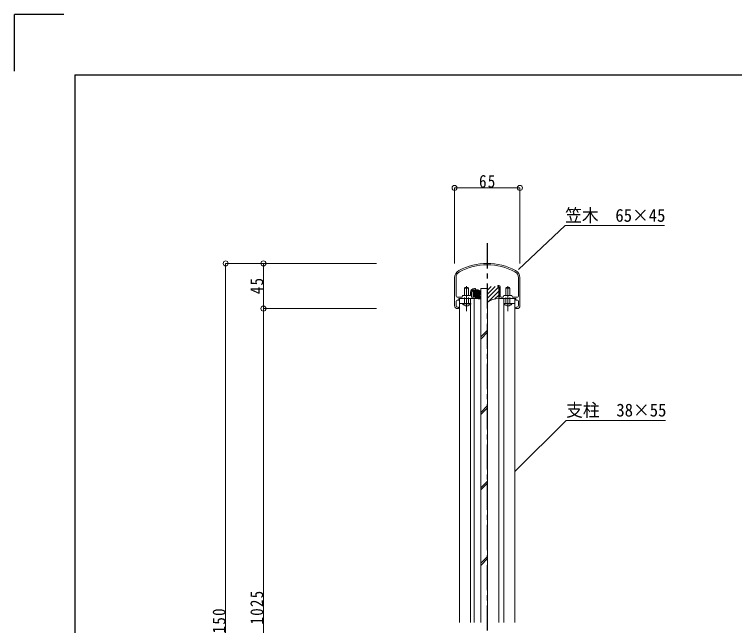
# Model space of a CAD drawing. Units: millimetres, scale not verified. Extents: x -1050 to 1050, y -742 to 742.
# Drawn here: x -1050 to -334, y 135 to 742 of the extents above; entities that cross this region are included whole.
import ezdxf
from ezdxf.enums import TextEntityAlignment as Align

# ---------------------------------------------------------------- set-up
doc = ezdxf.new("R2010")
doc.units = ezdxf.units.MM
doc.header["$LTSCALE"] = 5
doc.linetypes.add('CHAIN1', pattern=[8, 5, -1, 1, -1])
doc.linetypes.add('DASHED1', pattern=[1.8, 1.2, -0.6])
for name, color, linetype in [('0-0_通り芯', 7, 'CHAIN1'), ('0-1_躯体', 134, 'Continuous'), ('1-4_印刷位置ライン', 7, 'Continuous'), ('1-5_図枠1_1', 7, 'Continuous')]:
    doc.layers.add(name, color=color, linetype=linetype)
for name, color, linetype, lineweight in [('0-3_寸法', 54, 'Continuous', 20), ('0-4_手摺部材', 92, 'Continuous', 20), ('0-7_ガラス', 6, 'Continuous', 20), ('0-8_その他', 11, 'Continuous', 20), ('0-9_文字', 3, 'Continuous', 20), ('0-A_支柱', 6, 'Continuous', 20)]:
    doc.layers.add(name, color=color, linetype=linetype, lineweight=lineweight)
doc.styles.add('ＭＳ ゴシック', font='')
doc.styles.get('ＭＳ ゴシック').set_extended_font_data('MS Gothic')

# ---------------------------------------------------------------- blocks, each defined once
blk = doc.blocks.new('dimension_origin')
at = {"color": 0, "linetype": 'Continuous', "lineweight": -2}
blk.add_circle((0, 0), 1.25, dxfattribs=at)

msp = doc.modelspace()

# ---------------------------------------------------------------- linework, layer by layer
at = {"layer": '0-0_通り芯'}
msp.add_line((-580, 515), (-580, -449.293), dxfattribs=at)
at = {"layer": '0-1_躯体'}
msp.add_line((-568.5, 472), (-568.5, 460), dxfattribs=at)
at = {"layer": '0-3_寸法'}
for p, q in [((-612.5, 495), (-612.5, 570)), ((-547.5, 570), (-612.5, 570)), ((-547.5, 495), (-547.5, 570)), ((-840, -224.293), (-840, 495)), ((-690, 495), (-840, 495)), ((-802.5, 450), (-802.5, 495)), ((-802.5, 450), (-802.5, -144.293)), ((-690, 450), (-802.5, 450))]:
    msp.add_line(p, q, dxfattribs=at)
at = {"layer": '0-4_手摺部材'}
for p, q in [((-612.5, 480.867), (-612.5, 453)), ((-611, 480.867), (-611, 462.5)), ((-549, 480.867), (-549, 462.5)), ((-547.5, 480.867), (-547.5, 452.999)), ((-569.5, 473), (-568.3, 473)), ((-569.5, 472), (-569.5, 473)), ((-602.5, 470.5), (-602, 471)), ((-602.5, 463), (-602.5, 470.5)), ((-602.5, 470.5), (-598.5, 470.5)), ((-602, 471), (-599, 471)), ((-598.5, 470.5), (-599, 471)), ((-598.5, 470.5), (-598.5, 463)), ((-596.7, 466), (-596.7, 463)), ((-595.5, 461.5), (-595.5, 466)), ((-591.5, 470), (-592.7, 470)), ((-592.7, 468.8), (-592.7, 467.2)), ((-591.5, 470), (-591.5, 468)), ((-568.5, 472), (-569.5, 472)), ((-568.5, 460), (-568.5, 472)), ((-567.3, 472), (-567.3, 462.5)), ((-561.5, 470.5), (-561, 471)), ((-557.5, 470.5), (-561.5, 470.5)), ((-561.5, 470.5), (-561.5, 463)), ((-558, 471), (-561, 471)), ((-557.5, 470.5), (-558, 471)), ((-557.5, 463), (-557.5, 470.5)), ((-605, 461.5), (-610, 461.5)), ((-608.3, 458.5), (-610, 458.5)), ((-608.3, 460), (-608.3, 458.5)), ((-605, 461.5), (-604.5, 463)), ((-604.5, 463), (-596.7, 463)), ((-591.5, 460), (-600.2, 460)), ((-596.5, 137.854), (-596.5, 460)), ((-592.7, 461.5), (-595.5, 461.5)), ((-593, 460), (-593, 137.854)), ((-592.7, 461.5), (-592.7, 462.8)), ((-591.5, 462), (-591.5, 460)), ((-568.5, 460), (-559.8, 460)), ((-568.5, 460), (-568.5, 137.854)), ((-566.3, 461.5), (-564, 461.5)), ((-564, 461.5), (-563.5, 463)), ((-555.5, 463), (-563.5, 463)), ((-563.5, 137.854), (-563.5, 460)), ((-559.8, 460), (-559.5, 460.3)), ((-559.5, 460.3), (-559.2, 460)), ((-559.2, 460), (-551.7, 460)), ((-555, 461.5), (-555.5, 463)), ((-555, 461.5), (-550, 461.5)), ((-551.7, 460), (-551.7, 458.5)), ((-551.7, 458.5), (-550, 458.5)), ((-611, 457.5), (-611, 453)), ((-609.5, 451.5), (-609.05, 451.5)), ((-607.5, 455), (-596.5, 455)), ((-604.55, 455), (-596.45, 455)), ((-604.55, 454.7), (-604.55, 455)), ((-604.55, 454.7), (-596.45, 454.7)), ((-596.45, 454.7), (-596.45, 455)), ((-563.55, 455), (-555.45, 455)), ((-563.55, 454.7), (-563.55, 455)), ((-563.55, 454.7), (-555.45, 454.7)), ((-563.5, 455), (-552.5, 455)), ((-555.45, 454.7), (-555.45, 455)), ((-550.5, 451.5), (-550.95, 451.5)), ((-549, 457.5), (-549, 453)), ((-609.05, 450), (-609.5, 450)), ((-550.95, 450), (-550.5, 450))]:
    msp.add_line(p, q, dxfattribs=at)
at = {"layer": '0-4_手摺部材', "linetype": 'CHAIN1'}
for p, q in [((-600.5, 447.4), (-600.5, 476)), ((-559.5, 447.4), (-559.5, 476))]:
    msp.add_line(p, q, dxfattribs=at)
at = {"layer": '0-4_手摺部材', "linetype": 'DASHED1'}
for p, q in [((-602.5, 455), (-602.5, 463)), ((-598.5, 455), (-598.5, 463)), ((-561.5, 455), (-561.5, 463)), ((-557.5, 455), (-557.5, 463))]:
    msp.add_line(p, q, dxfattribs=at)
at = {"layer": '0-4_手摺部材'}
msp.add_lwpolyline([(-600.2, 460), (-600.5, 460.3), (-600.8, 460), (-608.3, 460)], dxfattribs=at)
for centre, radius, start, end in [((-580, 435), 60, 61.89078, 118.10922), ((-604.5, 480.867), 8, 118.10922, 180), ((-580, 435), 58.5, 61.89078, 118.10922), ((-555.5, 480.867), 8, 0, 61.89078), ((-604.5, 480.867), 6.5, 118.10922, 180), ((-555.5, 480.867), 6.5, 0, 61.89078), ((-568.3, 472), 1, 0, 90), ((-592.7, 466), 4, 90, 180), ((-592.7, 466), 2.8, 90, 180), ((-592.5, 467.2), 0.2, 180, 270), ((-592.5, 468), 1, 270, 360), ((-610, 462.5), 1, 180, 270), ((-610, 457.5), 1, 90, 180), ((-592.5, 462.8), 0.2, 90, 180), ((-592.5, 462), 1, 0, 90), ((-566.3, 462.5), 1, 180, 270), ((-550, 462.5), 1, 270, 360), ((-550, 457.5), 1, 0, 90), ((-609.5, 453), 3, 180, 270), ((-609.5, 453), 1.5, 180, 270), ((-609.05, 450.75), 0.75, 270, 90), ((-600.5, 458.066), 5.266, 219.73409, 320.26591), ((-559.5, 458.066), 5.266, 219.73409, 320.26591), ((-550.95, 450.75), 0.75, 90, 270), ((-550.5, 453), 1.5, 270, 360), ((-550.5, 453), 3, 270, 359.97412)]:
    msp.add_arc(centre, radius, start, end, dxfattribs=at)
at = {"layer": '0-7_ガラス'}
for p, q in [((-586.5, 470), (-579.7, 470)), ((-586.5, 137.854), (-586.5, 470)), ((-579.7, 137.854), (-579.7, 470)), ((-586.5, 421.823), (-579.7, 428.623)), ((-586.5, 419.701), (-579.7, 426.501)), ((-586.5, 346.823), (-579.7, 353.623)), ((-586.5, 344.701), (-579.7, 351.501)), ((-586.5, 271.823), (-579.7, 278.623)), ((-586.5, 269.701), (-579.7, 276.501)), ((-586.5, 196.823), (-579.7, 203.623)), ((-586.5, 194.701), (-579.7, 201.501))]:
    msp.add_line(p, q, dxfattribs=at)
at = {"layer": '0-8_その他'}
for p, q in [((-593.9, 463.789), (-588.962, 468.727)), ((-593.9, 462.375), (-588.078, 468.197)), ((-592.7, 467.75), (-593.9, 467.75)), ((-593.9, 462.25), (-593.9, 467.75)), ((-593.9, 466.617), (-592.767, 467.75)), ((-593.9, 465.203), (-592.303, 466.8)), ((-592.7, 466.8), (-592.7, 467.75)), ((-592.7, 466.8), (-591.4, 466.8)), ((-591.661, 463.2), (-587.194, 467.666)), ((-591.4, 467.703), (-590.353, 468.75)), ((-591.4, 466.8), (-591.4, 468.6)), ((-591.4, 462.046), (-586.5, 466.946)), ((-589, 468.75), (-591.25, 468.75)), ((-589, 468.75), (-586.5, 467.25)), ((-588.1, 464.25), (-586.5, 466.25)), ((-586.5, 467.25), (-586.5, 466.25)), ((-579.7, 464.363), (-572.063, 472)), ((-579.7, 468.405), (-576.105, 472)), ((-579.7, 460.322), (-568.5, 471.522)), ((-578.894, 457.087), (-568.5, 467.481)), ((-592.7, 462.25), (-593.9, 462.25)), ((-592.7, 463.2), (-591.4, 463.2)), ((-592.7, 462.25), (-592.7, 463.2)), ((-591.4, 460.632), (-587.782, 464.25)), ((-591.4, 460.181), (-591.4, 463.2)), ((-586.61, 459.419), (-591.22, 459.982)), ((-590.699, 459.918), (-587.614, 463.003)), ((-589.439, 459.765), (-587.271, 461.933)), ((-588.179, 459.611), (-586.928, 460.862)), ((-586.6, 464.25), (-588.1, 464.25)), ((-586.6, 463.85), (-587.886, 463.85)), ((-587.886, 463.85), (-586.512, 459.566)), ((-586.918, 459.457), (-586.584, 459.791)), ((-586.768, 463.85), (-586.5, 464.118)), ((-586.5, 463.95), (-586.5, 464.15)), ((-572.305, 459.635), (-568.5, 463.44))]:
    msp.add_line(p, q, dxfattribs=at)
for centre, radius, start, end in [((-591.25, 468.6), 0.15, 90, 180), ((-591.2, 460.181), 0.2, 180, 264.28941), ((-586.6, 459.519), 0.1, 264.28941, 28.15108), ((-586.6, 464.15), 0.1, 0, 90), ((-586.6, 463.95), 0.1, 270, 360), ((-568.5, 440), 20, 90, 124.05485)]:
    msp.add_arc(centre, radius, start, end, dxfattribs=at)
at = {"layer": '0-9_文字'}
for points in [[(-549, 488.95), (-502.5, 532.5), (-403.75, 532.5)], [(-552.5, 287.928), (-501.52, 338.909), (-402.77, 338.909)]]:
    msp.add_lwpolyline(points, dxfattribs=at)
at = {"layer": '0-A_支柱'}
for p, q in [((-607.5, 460), (-607.5, 137.854)), ((-552.5, 460), (-552.5, 137.854))]:
    msp.add_line(p, q, dxfattribs=at)
at = {"layer": '1-4_印刷位置ライン'}
for p in [(-1050, 686.222), (-1000.874, 742.5)]:
    msp.add_line(p, (-1050, 742.5), dxfattribs=at)
at = {"layer": '1-5_図枠1_1'}
msp.add_line((-990, 682.5), (703.535, 682.5), dxfattribs=at)
msp.add_lwpolyline([(-990, 682.5), (-990, -707.5), (990, -707.5)], dxfattribs=at)

# ---------------------------------------------------------------- block references
at = {"layer": '0-3_寸法', "xscale": 2, "yscale": 2}
for p, rotation in [((-612.5, 570), 180), ((-840, 495), 90), ((-802.5, 495), 90), ((-802.5, 450), 270), ((-802.5, 450), 90)]:
    msp.add_blockref('dimension_origin', p, dxfattribs=dict(at, rotation=rotation))
msp.add_blockref('dimension_origin', (-547.5, 570), dxfattribs=at)

# ---------------------------------------------------------------- texts
at = {"layer": '0-3_寸法', "insert": (-588.125, 570), "char_height": 12.83, "attachment_point": 7, "style": 'ＭＳ ゴシック'}
msp.add_mtext('\\T1.17;\\W0.85;65', dxfattribs=at)
at = {"layer": '0-3_寸法', "char_height": 12.83, "attachment_point": 7, "rotation": 90, "style": 'ＭＳ ゴシック'}
for s, insert in [('\\T1.17;\\W0.85;45', (-802.5, 464.375)), ('\\T1.17;\\W0.85;1025', (-802.5, 135.979)), ('\\T1.17;\\W0.85;1150', (-840, 118.479))]:
    msp.add_mtext(s, dxfattribs=dict(at, insert=insert))
at = {"layer": '0-9_文字', "style": 'ＭＳ ゴシック', "width": 0.95}
for s, p in [('笠木\u300065×45', (-502.5, 532.5)), ('支柱\u300038×55', (-501.52, 338.909))]:
    msp.add_text(s, height=12.83, dxfattribs=at).set_placement(p, align=Align.BOTTOM_LEFT)

doc.saveas('drawing.dxf')
